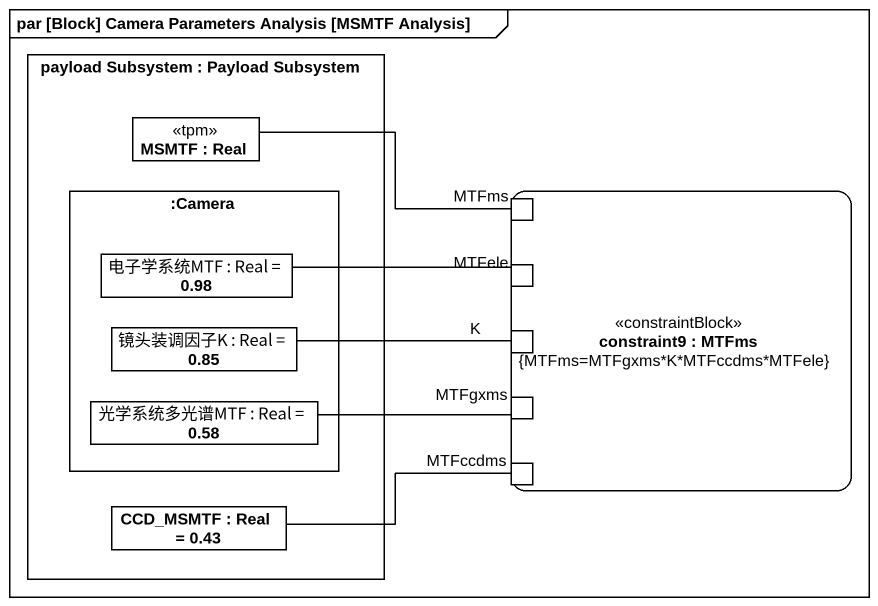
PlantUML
@startuml
mainframe par [Block] Camera Parameters Analysis [MSMTF Analysis]
rectangle "payload Subsystem : Payload Subsystem" as payload_Subsystem {
  rectangle "MSMTF : Real" as MSMTF <<tpm>>
  rectangle ":Camera" as Camera {
    rectangle "电子学系统MTF : Real = 0.98" as 电子学系统MTF
    rectangle "镜头装调因子K : Real = 0.85" as 镜头装调因子K
    rectangle "光学系统多光谱MTF : Real = 0.58" as 光学系统多光谱MTF
  }
  rectangle "CCD_MSMTF : Real = 0.43" as CCD_MSMTF
}
rectangle "constraint9 : MTFms\n{MTFms=MTFgxms*K*MTFccdms*MTFele}" as constraint9 <<constraintBlock>> {
  port MTFms
  port MTFele
  port K
  port MTFgxms
  port MTFccdms
}
MSMTF -right- MTFms
电子学系统MTF -right- MTFele
镜头装调因子K -right- K
光学系统多光谱MTF -right- MTFgxms
CCD_MSMTF -right- MTFccdms
@enduml
